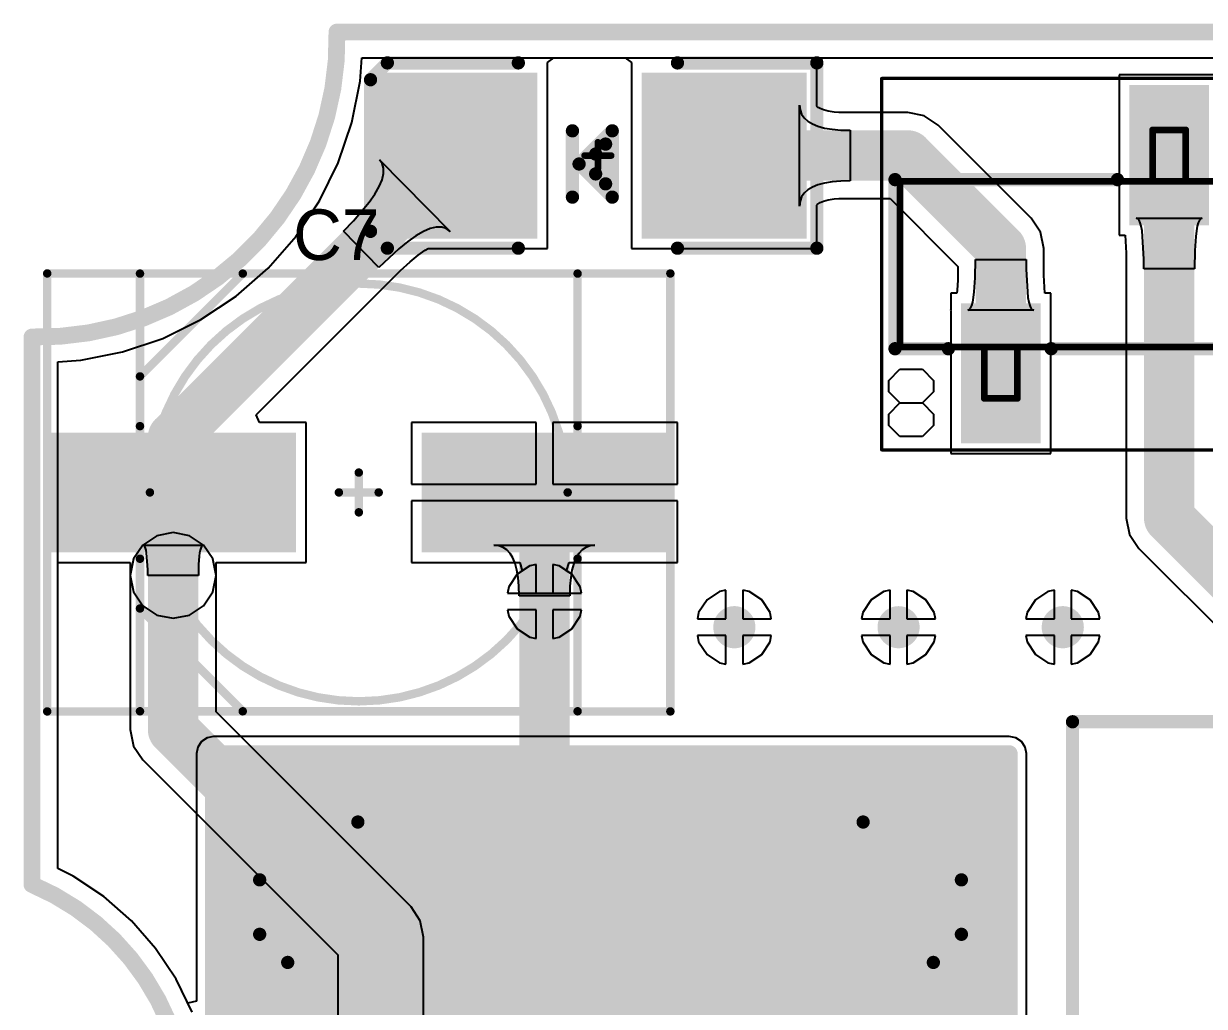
# Model space of a CAD drawing. Header units: millimetres. Extents: x 84.4 to 173.9, y 144 to 177.
# Drawn here: x 84.41 to 102.21, y 162.21 to 177.03 of the extents above; entities that cross this region are included whole.
import ezdxf

# ---------------------------------------------------------------- set-up
doc = ezdxf.new("R2010")
doc.units = ezdxf.units.MM
for name, color, linetype in [('BottomLayer', 5, 'Continuous'), ('KeepOutLayer', 6, 'Continuous'), ('Mechanical1', 6, 'Continuous'), ('Mechanical13', 56, 'Continuous'), ('Mechanical15', 56, 'Continuous'), ('MultiLayer', 9, 'Continuous'), ('TopLayer', 1, 'Continuous'), ('TopOverlay', 2, 'Continuous'), ('TopPaste', 8, 'Continuous'), ('TopSolder', 216, 'Continuous'), ('ViaHoleLayer', 16, 'Continuous')]:
    doc.layers.add(name, color=color, linetype=linetype)

# ---------------------------------------------------------------- blocks, each defined once
blk = doc.blocks.new('TO263_3')
at = {"layer": 'TopLayer'}
blk.add_solid([(-5.568, 1.016), (6.432, 1.016), (-5.568, 9.65), (6.432, 9.65)], dxfattribs=at)
at = {"layer": 'TopOverlay'}
for points, const_width in [([(-5.568, -8.35), (-5.568, 9.65)], 0.254), ([(-5.568, 9.65), (6.432, 9.65)], 0.254), ([(6.432, -8.35), (6.432, 9.65)], 0.254), ([(-4.873, 7.747), (-3.392, 8.619)], 0.2), ([(-3.392, 8.619), (4.228, 8.619)], 0.2), ([(4.228, 8.619), (5.71, 7.747)], 0.2), ([(-4.873, 6.926), (-4.873, 7.747)], 0.2), ([(5.71, 6.926), (5.71, 7.747)], 0.2), ([(-4.873, 6.926), (5.71, 6.926)], 0.2), ([(-4.873, -1.753), (-4.873, 6.926)], 0.2), ([(-4.873, 6.926), (-4.45, 6.502)], 0.2), ([(5.287, 6.502), (5.71, 6.926)], 0.2), ([(5.71, -1.753), (5.71, 6.926)], 0.2), ([(-4.45, -1.329), (-4.45, 6.502)], 0.2), ([(-4.45, 6.502), (5.287, 6.502)], 0.2), ([(5.287, -1.329), (5.287, 6.502)], 0.2)]:
    blk.add_lwpolyline(points, dxfattribs=dict(at, const_width=const_width))
for points, const_width in [([(-5.632, 9.65, 1), (-5.505, 9.65, 1)], 0.127), ([(-5.632, 9.65, 1), (-5.505, 9.65, 1)], 0.127), ([(6.368, 9.65, 1), (6.495, 9.65, 1)], 0.127), ([(6.368, 9.65, 1), (6.495, 9.65, 1)], 0.127), ([(-3.442, 8.619, 1), (-3.342, 8.619, 1)], 0.1), ([(-3.442, 8.619, 1), (-3.342, 8.619, 1)], 0.1), ([(4.178, 8.619, 1), (4.278, 8.619, 1)], 0.1), ([(4.178, 8.619, 1), (4.278, 8.619, 1)], 0.1), ([(-4.923, 7.747, 1), (-4.823, 7.747, 1)], 0.1), ([(-4.923, 7.747, 1), (-4.823, 7.747, 1)], 0.1), ([(5.66, 7.747, 1), (5.76, 7.747, 1)], 0.1), ([(5.66, 7.747, 1), (5.76, 7.747, 1)], 0.1), ([(-4.923, 6.926, 1), (-4.823, 6.926, 1)], 0.1), ([(-4.923, 6.926, 1), (-4.823, 6.926, 1)], 0.1), ([(-4.923, 6.926, 1), (-4.823, 6.926, 1)], 0.1), ([(-4.923, 6.926, 1), (-4.823, 6.926, 1)], 0.1), ([(5.66, 6.926, 1), (5.76, 6.926, 1)], 0.1), ([(5.66, 6.926, 1), (5.76, 6.926, 1)], 0.1), ([(5.66, 6.926, 1), (5.76, 6.926, 1)], 0.1), ([(5.66, 6.926, 1), (5.76, 6.926, 1)], 0.1), ([(-4.5, 6.502, 1), (-4.4, 6.502, 1)], 0.1), ([(-4.5, 6.502, 1), (-4.4, 6.502, 1)], 0.1), ([(-4.5, 6.502, 1), (-4.4, 6.502, 1)], 0.1), ([(5.237, 6.502, 1), (5.337, 6.502, 1)], 0.1), ([(5.237, 6.502, 1), (5.337, 6.502, 1)], 0.1), ([(5.237, 6.502, 1), (5.337, 6.502, 1)], 0.1)]:
    blk.add_lwpolyline(points, format="xyb", close=True, dxfattribs=dict(at, const_width=const_width))
at = {"layer": 'TopSolder'}
for points, const_width in [([(-4.963, 8.512), (-3.482, 8.935)], 0.254), ([(-3.392, 8.948), (4.228, 8.948)], 0.254), ([(4.319, 8.935), (5.8, 8.512)], 0.254), ([(-4.196, 8.577), (5.05, 8.577)], 0.508), ([(5.969, 8.382), (6.096, 8.255)], 0.254), ([(6.096, 1.27), (6.096, 8.255)], 0.254), ([(-5.202, 6.926), (-5.202, 8.196)], 0.254), ([(6.039, 6.926), (6.039, 8.196)], 0.254), ([(-5.202, 1.275), (-5.202, 6.926)], 0.254)]:
    blk.add_lwpolyline(points, dxfattribs=dict(at, const_width=const_width))
at = {"layer": 'TopSolder', "const_width": 0.254}
for points in [[(-3.482, 8.935, -0.069579), (-3.392, 8.948)], [(-3.482, 8.935, -0.069579), (-3.392, 8.948)], [(4.228, 8.948, -0.069579), (4.319, 8.935)], [(4.228, 8.948, -0.069579), (4.319, 8.935)], [(-5.202, 8.196, -0.334734), (-4.964, 8.512)], [(-5.202, 8.196, -0.334734), (-4.964, 8.512)], [(5.801, 8.512, -0.334734), (6.039, 8.196)], [(5.801, 8.512, -0.334734), (6.039, 8.196)]]:
    blk.add_lwpolyline(points, format="xyb", dxfattribs=at)
at = {"layer": 'TopSolder'}
for points, const_width in [([(-3.546, 8.935, 1), (-3.419, 8.935, 1)], 0.127), ([(-3.545, 8.935, 1), (-3.418, 8.935, 1)], 0.127), ([(-3.545, 8.935, 1), (-3.418, 8.935, 1)], 0.127), ([(-3.455, 8.948, 1), (-3.328, 8.948, 1)], 0.127), ([(-3.455, 8.948, 1), (-3.328, 8.948, 1)], 0.127), ([(-3.455, 8.948, 1), (-3.328, 8.948, 1)], 0.127), ([(4.165, 8.948, 1), (4.292, 8.948, 1)], 0.127), ([(4.165, 8.948, 1), (4.292, 8.948, 1)], 0.127), ([(4.165, 8.948, 1), (4.292, 8.948, 1)], 0.127), ([(4.256, 8.935, 1), (4.383, 8.935, 1)], 0.127), ([(4.255, 8.935, 1), (4.382, 8.935, 1)], 0.127), ([(4.255, 8.935, 1), (4.382, 8.935, 1)], 0.127), ([(-4.323, 8.577, 1), (-4.069, 8.577, 1)], 0.254), ([(4.923, 8.577, 1), (5.177, 8.577, 1)], 0.254), ([(-5.027, 8.512, 1), (-4.9, 8.512, 1)], 0.127), ([(-5.027, 8.512, 1), (-4.9, 8.512, 1)], 0.127), ([(-5.027, 8.512, 1), (-4.9, 8.512, 1)], 0.127), ([(5.737, 8.512, 1), (5.864, 8.512, 1)], 0.127), ([(5.737, 8.512, 1), (5.864, 8.512, 1)], 0.127), ([(5.737, 8.512, 1), (5.864, 8.512, 1)], 0.127), ([(5.905, 8.382, 1), (6.032, 8.382, 1)], 0.127), ([(6.032, 8.255, 1), (6.16, 8.255, 1)], 0.127), ([(6.032, 8.255, 1), (6.16, 8.255, 1)], 0.127), ([(-5.265, 8.196, 1), (-5.138, 8.196, 1)], 0.127), ([(-5.265, 8.196, 1), (-5.138, 8.196, 1)], 0.127), ([(-5.265, 8.196, 1), (-5.138, 8.196, 1)], 0.127), ([(5.975, 8.196, 1), (6.102, 8.196, 1)], 0.127), ([(5.975, 8.196, 1), (6.102, 8.196, 1)], 0.127), ([(5.975, 8.196, 1), (6.102, 8.196, 1)], 0.127), ([(-5.265, 6.926, 1), (-5.138, 6.926, 1)], 0.127), ([(-5.265, 6.926, 1), (-5.138, 6.926, 1)], 0.127), ([(5.975, 6.926, 1), (6.102, 6.926, 1)], 0.127)]:
    blk.add_lwpolyline(points, format="xyb", close=True, dxfattribs=dict(at, const_width=const_width))
blk.add_solid([(-5.136, 1.396), (5.99, 1.396), (-5.136, 8.559), (5.99, 8.559)], dxfattribs=at)
blk = doc.blocks.new('CAP_ALU_SMD_6_3_7_7_2_2_10')
at = {"layer": 'Mechanical13', "const_width": 0.127}
for points in [[(-3.3, -3.3), (-3.3, 3.3)], [(-3.3, 3.3), (3.3, 3.3)], [(3.3, -3.3), (3.3, 3.3)], [(-3.3, -3.3), (3.3, -3.3)]]:
    blk.add_lwpolyline(points, dxfattribs=at)
at = {"layer": 'Mechanical13'}
for points, const_width in [([(-3.332, 3.3, 1), (-3.268, 3.3, 1)], 0.0635), ([(-3.332, 3.3, 1), (-3.268, 3.3, 1)], 0.0635), ([(3.15, 0, 1), (-3.15, 0, 1)], 0.127), ([(3.268, 3.3, 1), (3.332, 3.3, 1)], 0.0635), ([(3.268, 3.3, 1), (3.332, 3.3, 1)], 0.0635), ([(-3.182, 0, 1), (-3.118, 0, 1)], 0.0635), ([(3.118, 0, 1), (3.182, 0, 1)], 0.0635), ([(-3.332, -3.3, 1), (-3.268, -3.3, 1)], 0.0635), ([(-3.332, -3.3, 1), (-3.268, -3.3, 1)], 0.0635), ([(3.268, -3.3, 1), (3.332, -3.3, 1)], 0.0635), ([(3.268, -3.3, 1), (3.332, -3.3, 1)], 0.0635)]:
    blk.add_lwpolyline(points, format="xyb", close=True, dxfattribs=dict(at, const_width=const_width))
at = {"layer": 'Mechanical15', "const_width": 0.127}
for points in [[(-4.699, -3.302), (-4.699, 3.302)], [(-4.699, 3.302), (4.699, 3.302)], [(4.699, -3.302), (4.699, 3.302)], [(0, -0.3), (0, 0.3)], [(-0.3, 0), (0.3, 0)], [(-4.699, -3.302), (4.699, -3.302)]]:
    blk.add_lwpolyline(points, dxfattribs=at)
at = {"layer": 'Mechanical15', "const_width": 0.0635}
for points in [[(-4.731, 3.302, 1), (-4.667, 3.302, 1)], [(-4.731, 3.302, 1), (-4.667, 3.302, 1)], [(4.667, 3.302, 1), (4.731, 3.302, 1)], [(4.667, 3.302, 1), (4.731, 3.302, 1)], [(-0.032, 0.3, 1), (0.032, 0.3, 1)], [(-0.332, 0, 1), (-0.268, 0, 1)], [(0.268, 0, 1), (0.332, 0, 1)], [(-0.032, -0.3, 1), (0.032, -0.3, 1)], [(-4.731, -3.302, 1), (-4.667, -3.302, 1)], [(-4.731, -3.302, 1), (-4.667, -3.302, 1)], [(4.667, -3.302, 1), (4.731, -3.302, 1)], [(4.667, -3.302, 1), (4.731, -3.302, 1)]]:
    blk.add_lwpolyline(points, format="xyb", close=True, dxfattribs=at)
at = {"layer": 'TopLayer'}
for points in [[(-4.55, -0.8), (-1.05, -0.8), (-4.55, 0.8), (-1.05, 0.8)], [(1.05, -0.8), (4.55, -0.8), (1.05, 0.8), (4.55, 0.8)]]:
    blk.add_solid(points, dxfattribs=at)
at = {"layer": 'TopOverlay', "const_width": 0.127}
for points in [[(-3.3, 1.75), (-1.75, 3.3)], [(-1.75, 3.3), (3.3, 3.3)], [(3.3, 1), (3.3, 3.3)], [(-3.3, 1), (-3.3, 1.75)], [(-3.3, -1.75), (-3.3, -1)], [(3.3, -3.3), (3.3, -1)], [(-3.3, -1.75), (-1.75, -3.3)], [(-1.75, -3.3), (3.3, -3.3)]]:
    blk.add_lwpolyline(points, dxfattribs=at)
at = {"layer": 'TopOverlay', "const_width": 0.0635}
for points in [[(-1.782, 3.3, 1), (-1.718, 3.3, 1)], [(-1.782, 3.3, 1), (-1.718, 3.3, 1)], [(3.268, 3.3, 1), (3.332, 3.3, 1)], [(3.268, 3.3, 1), (3.332, 3.3, 1)], [(-3.332, 1.75, 1), (-3.268, 1.75, 1)], [(-3.332, 1.75, 1), (-3.268, 1.75, 1)], [(-3.332, 1, 1), (-3.268, 1, 1)], [(3.268, 1, 1), (3.332, 1, 1)], [(-3.332, -1, 1), (-3.268, -1, 1)], [(3.268, -1, 1), (3.332, -1, 1)], [(-3.332, -1.75, 1), (-3.268, -1.75, 1)], [(-3.332, -1.75, 1), (-3.268, -1.75, 1)], [(-1.782, -3.3, 1), (-1.718, -3.3, 1)], [(-1.782, -3.3, 1), (-1.718, -3.3, 1)], [(3.268, -3.3, 1), (3.332, -3.3, 1)], [(3.268, -3.3, 1), (3.332, -3.3, 1)]]:
    blk.add_lwpolyline(points, format="xyb", close=True, dxfattribs=at)
at = {"layer": 'TopPaste'}
for points in [[(-4.55, -0.8), (-1.05, -0.8), (-4.55, 0.8), (-1.05, 0.8)], [(1.05, -0.8), (4.55, -0.8), (1.05, 0.8), (4.55, 0.8)]]:
    blk.add_solid(points, dxfattribs=at)
at = {"layer": 'TopSolder'}
for points in [[(-4.652, -0.902), (-0.948, -0.902), (-4.652, 0.902), (-0.948, 0.902)], [(0.948, -0.902), (4.652, -0.902), (0.948, 0.902), (4.652, 0.902)]]:
    blk.add_solid(points, dxfattribs=at)
blk = doc.blocks.new('DIO_SMD_106_16')
at = {"layer": 'Mechanical1', "const_width": 0.1}
for points in [[(0.127, -0.2), (0.127, 0.2)], [(-0.073, 0), (0.327, 0)]]:
    blk.add_lwpolyline(points, dxfattribs=at)
at = {"layer": 'Mechanical1', "const_width": 0.05}
for points in [[(0.102, 0.2, 1), (0.152, 0.2, 1)], [(-0.098, 0, 1), (-0.048, 0, 1)], [(0.302, 0, 1), (0.352, 0, 1)], [(0.102, -0.2, 1), (0.152, -0.2, 1)]]:
    blk.add_lwpolyline(points, format="xyb", close=True, dxfattribs=at)
at = {"layer": 'TopLayer'}
for points in [[(-0.889, 1.15), (-3.175, 1.15), (-0.889, -1.15), (-3.175, -1.15)], [(3.175, 1.15), (0.889, 1.15), (3.175, -1.15), (0.889, -1.15)]]:
    blk.add_solid(points, dxfattribs=at)
at = {"layer": 'TopOverlay', "const_width": 0.2}
for points in [[(-3.302, 1.143), (-3.048, 1.397)], [(-3.048, 1.397), (-1.073, 1.397)], [(1.327, 1.397), (3.429, 1.397)], [(3.429, -1.397), (3.429, 1.397)], [(-3.302, -1.143), (-3.302, 1.143)], [(-0.257, -0.627), (-0.257, 0.373)], [(-0.157, -0.127), (0.343, 0.373)], [(0.343, -0.627), (0.343, 0.373)], [(0.243, -0.427), (0.243, 0.173)], [(0.093, -0.277), (0.093, 0.023)], [(-0.157, -0.127), (0.343, -0.627)], [(-3.302, -1.143), (-3.048, -1.397)], [(-3.048, -1.397), (-1.073, -1.397)], [(1.327, -1.397), (3.429, -1.397)]]:
    blk.add_lwpolyline(points, dxfattribs=at)
at = {"layer": 'TopOverlay', "const_width": 0.1}
for points in [[(-3.098, 1.397, 1), (-2.998, 1.397, 1)], [(-3.098, 1.397, 1), (-2.998, 1.397, 1)], [(-1.123, 1.397, 1), (-1.023, 1.397, 1)], [(1.277, 1.397, 1), (1.377, 1.397, 1)], [(3.379, 1.397, 1), (3.479, 1.397, 1)], [(3.379, 1.397, 1), (3.479, 1.397, 1)], [(-3.352, 1.143, 1), (-3.252, 1.143, 1)], [(-3.352, 1.143, 1), (-3.252, 1.143, 1)], [(-0.307, 0.373, 1), (-0.207, 0.373, 1)], [(0.293, 0.373, 1), (0.393, 0.373, 1)], [(0.293, 0.373, 1), (0.393, 0.373, 1)], [(0.193, 0.173, 1), (0.293, 0.173, 1)], [(0.043, 0.023, 1), (0.143, 0.023, 1)], [(-0.207, -0.127, 1), (-0.107, -0.127, 1)], [(-0.207, -0.127, 1), (-0.107, -0.127, 1)], [(0.043, -0.277, 1), (0.143, -0.277, 1)], [(0.193, -0.427, 1), (0.293, -0.427, 1)], [(-0.307, -0.627, 1), (-0.207, -0.627, 1)], [(0.293, -0.627, 1), (0.393, -0.627, 1)], [(0.293, -0.627, 1), (0.393, -0.627, 1)], [(-3.352, -1.143, 1), (-3.252, -1.143, 1)], [(-3.352, -1.143, 1), (-3.252, -1.143, 1)], [(-3.098, -1.397, 1), (-2.998, -1.397, 1)], [(-3.098, -1.397, 1), (-2.998, -1.397, 1)], [(-1.123, -1.397, 1), (-1.023, -1.397, 1)], [(1.277, -1.397, 1), (1.377, -1.397, 1)], [(3.379, -1.397, 1), (3.479, -1.397, 1)], [(3.379, -1.397, 1), (3.479, -1.397, 1)]]:
    blk.add_lwpolyline(points, format="xyb", close=True, dxfattribs=at)
at = {"layer": 'TopPaste'}
for points in [[(-0.889, 1.15), (-3.175, 1.15), (-0.889, -1.15), (-3.175, -1.15)], [(3.175, 1.15), (0.889, 1.15), (3.175, -1.15), (0.889, -1.15)]]:
    blk.add_solid(points, dxfattribs=at)
at = {"layer": 'TopSolder'}
for points in [[(-0.787, 1.252), (-3.277, 1.252), (-0.787, -1.252), (-3.277, -1.252)], [(3.277, 1.252), (0.787, 1.252), (3.277, -1.252), (0.787, -1.252)]]:
    blk.add_solid(points, dxfattribs=at)
blk = doc.blocks.new('61000813321_18')
at = {"layer": 'Mechanical13', "const_width": 0.1}
for points in [[(9.14, 2.025), (8.64, 2.025)], [(8.64, 2.025), (8.64, 1.25)], [(9.14, 2.025), (9.14, 1.25)], [(10.41, 1.25), (-10.41, 1.25)], [(10.41, 1.25), (10.41, -1.25)], [(10.41, -1.25), (-10.41, -1.25)], [(6.1, -1.25), (6.1, -2.025)], [(6.6, -1.25), (6.6, -2.025)], [(6.6, -2.025), (6.1, -2.025)]]:
    blk.add_lwpolyline(points, dxfattribs=at)
at = {"layer": 'Mechanical13', "const_width": 0.05}
for points in [[(8.615, 2.025, 1), (8.665, 2.025, 1)], [(8.615, 2.025, 1), (8.665, 2.025, 1)], [(9.115, 2.025, 1), (9.165, 2.025, 1)], [(9.115, 2.025, 1), (9.165, 2.025, 1)], [(8.615, 1.25, 1), (8.665, 1.25, 1)], [(9.115, 1.25, 1), (9.165, 1.25, 1)], [(10.385, 1.25, 1), (10.435, 1.25, 1)], [(10.385, 1.25, 1), (10.435, 1.25, 1)], [(6.075, -1.25, 1), (6.125, -1.25, 1)], [(6.575, -1.25, 1), (6.625, -1.25, 1)], [(10.385, -1.25, 1), (10.435, -1.25, 1)], [(10.385, -1.25, 1), (10.435, -1.25, 1)], [(6.075, -2.025, 1), (6.125, -2.025, 1)], [(6.075, -2.025, 1), (6.125, -2.025, 1)], [(6.575, -2.025, 1), (6.625, -2.025, 1)], [(6.575, -2.025, 1), (6.625, -2.025, 1)]]:
    blk.add_lwpolyline(points, format="xyb", close=True, dxfattribs=at)
at = {"layer": 'Mechanical15', "const_width": 0.05}
for points in [[(10.685, 2.8), (-10.685, 2.8)], [(10.685, 2.8), (10.685, -2.8)], [(10.685, -2.8), (-10.685, -2.8)]]:
    blk.add_lwpolyline(points, dxfattribs=at)
at = {"layer": 'Mechanical15', "const_width": 0.025}
for points in [[(10.673, 2.8, 1), (10.697, 2.8, 1)], [(10.673, 2.8, 1), (10.697, 2.8, 1)], [(10.673, -2.8, 1), (10.697, -2.8, 1)], [(10.673, -2.8, 1), (10.697, -2.8, 1)]]:
    blk.add_lwpolyline(points, format="xyb", close=True, dxfattribs=at)
at = {"layer": 'TopLayer'}
for points in [[(8.39, 0.69), (9.39, 0.69), (8.39, 2.6), (9.39, 2.6)], [(5.85, -2.6), (6.85, -2.6), (5.85, -0.69), (6.85, -0.69)]]:
    blk.add_solid(points, dxfattribs=at)
at = {"layer": 'TopOverlay'}
for p, q in [((9.903, 2.431), (10.072, 2.6)), ((10.072, 2.6), (10.411, 2.6)), ((10.411, 2.6), (10.58, 2.431)), ((9.903, 2.261), (9.903, 2.431)), ((10.58, 2.431), (10.58, 2.261)), ((10.072, 2.092), (9.903, 2.261)), ((10.58, 2.261), (10.411, 2.092)), ((9.903, 1.923), (10.072, 2.092)), ((10.411, 2.092), (10.072, 2.092)), ((10.411, 2.092), (10.58, 1.923)), ((9.903, 1.754), (9.903, 1.923)), ((10.58, 1.923), (10.58, 1.754)), ((10.072, 1.584), (9.903, 1.754)), ((10.58, 1.754), (10.411, 1.584)), ((10.411, 1.584), (10.072, 1.584))]:
    blk.add_line(p, q, dxfattribs=at)
at = {"layer": 'TopOverlay', "const_width": 0.2}
for points in [[(8.13, 1.275), (4.59, 1.275)], [(10.485, 1.275), (9.68, 1.275)], [(10.485, 1.275), (10.485, -1.275)], [(10.485, -1.275), (7.13, -1.275)]]:
    blk.add_lwpolyline(points, dxfattribs=at)
at = {"layer": 'TopOverlay', "const_width": 0.1}
for points in [[(8.08, 1.275, 1), (8.18, 1.275, 1)], [(9.63, 1.275, 1), (9.73, 1.275, 1)], [(10.435, 1.275, 1), (10.535, 1.275, 1)], [(10.435, 1.275, 1), (10.535, 1.275, 1)], [(7.08, -1.275, 1), (7.18, -1.275, 1)], [(10.435, -1.275, 1), (10.535, -1.275, 1)], [(10.435, -1.275, 1), (10.535, -1.275, 1)]]:
    blk.add_lwpolyline(points, format="xyb", close=True, dxfattribs=at)
at = {"layer": 'TopPaste'}
for points in [[(8.39, 0.69), (9.39, 0.69), (8.39, 2.6), (9.39, 2.6)], [(5.85, -2.6), (6.85, -2.6), (5.85, -0.69), (6.85, -0.69)]]:
    blk.add_solid(points, dxfattribs=at)
at = {"layer": 'TopSolder'}
for points in [[(8.288, 0.588), (9.492, 0.588), (8.288, 2.702), (9.492, 2.702)], [(5.748, -2.702), (6.952, -2.702), (5.748, -0.588), (6.952, -0.588)]]:
    blk.add_solid(points, dxfattribs=at)
blk = doc.blocks.new('L_SMD_M_12_10_20')
at = {"layer": 'TopLayer'}
for points in [[(-2.7, 3.4), (2.7, 3.4), (-2.7, 6.4), (2.7, 6.4)], [(-2.7, -6.4), (2.7, -6.4), (-2.7, -3.4), (2.7, -3.4)]]:
    blk.add_solid(points, dxfattribs=at)
at = {"layer": 'TopOverlay', "const_width": 0.2}
for points in [[(-6, 6), (-2.9, 6)], [(-6, -6), (-6, 6)], [(2.9, 6), (6, 6)], [(6, -6), (6, 6)], [(-6, -6), (-2.8, -6)], [(2.9, -6), (6, -6)]]:
    blk.add_lwpolyline(points, dxfattribs=at)
at = {"layer": 'TopOverlay', "const_width": 0.1}
for points in [[(-6.05, 6, 1), (-5.95, 6, 1)], [(-6.05, 6, 1), (-5.95, 6, 1)], [(-2.95, 6, 1), (-2.85, 6, 1)], [(2.85, 6, 1), (2.95, 6, 1)], [(5.95, 6, 1), (6.05, 6, 1)], [(5.95, 6, 1), (6.05, 6, 1)], [(-6.05, -6, 1), (-5.95, -6, 1)], [(-6.05, -6, 1), (-5.95, -6, 1)], [(-2.85, -6, 1), (-2.75, -6, 1)], [(2.85, -6, 1), (2.95, -6, 1)], [(5.95, -6, 1), (6.05, -6, 1)], [(5.95, -6, 1), (6.05, -6, 1)]]:
    blk.add_lwpolyline(points, format="xyb", close=True, dxfattribs=at)
at = {"layer": 'TopPaste'}
for points in [[(-2.7, 3.4), (2.7, 3.4), (-2.7, 6.4), (2.7, 6.4)], [(-2.7, -6.4), (2.7, -6.4), (-2.7, -3.4), (2.7, -3.4)]]:
    blk.add_solid(points, dxfattribs=at)
at = {"layer": 'TopSolder'}
for points in [[(-2.802, 3.298), (2.802, 3.298), (-2.802, 6.502), (2.802, 6.502)], [(-2.802, -6.502), (2.802, -6.502), (-2.802, -3.298), (2.802, -3.298)]]:
    blk.add_solid(points, dxfattribs=at)

msp = doc.modelspace()

# ---------------------------------------------------------------- linework, layer by layer
at = {"layer": 'BottomLayer'}
for p, q in [((89.484, 176.168), (89.507, 176.518)), ((89.507, 176.518), (116.372, 176.518)), ((89.359, 175.54), (89.484, 176.168)), ((89.153, 174.935), (89.359, 175.54)), ((88.87, 174.361), (89.153, 174.935)), ((88.515, 173.829), (88.87, 174.361)), ((88.093, 173.348), (88.515, 173.829)), ((87.612, 172.926), (88.093, 173.348)), ((87.08, 172.57), (87.612, 172.926)), ((86.506, 172.287), (87.08, 172.57)), ((85.9, 172.082), (86.506, 172.287)), ((85.272, 171.957), (85.9, 172.082)), ((84.922, 171.934), (85.272, 171.957)), ((84.922, 164.293), (84.922, 171.934)), ((86.662, 169.36), (86.414, 169.311)), ((86.909, 169.311), (86.662, 169.36)), ((86.414, 169.311), (86.204, 169.171)), ((87.119, 169.171), (86.909, 169.311)), ((86.204, 169.171), (86.063, 168.961)), ((87.26, 168.961), (87.119, 169.171)), ((86.063, 168.961), (86.014, 168.713)), ((87.309, 168.713), (87.26, 168.961)), ((92.039, 168.857), (91.85, 168.731)), ((92.135, 168.876), (92.039, 168.857)), ((92.135, 168.446), (92.135, 168.876)), ((92.485, 168.857), (92.389, 168.876)), ((92.389, 168.876), (92.389, 168.446)), ((92.674, 168.731), (92.485, 168.857)), ((86.014, 168.713), (86.014, 166.388)), ((87.309, 166.656), (87.309, 168.713)), ((91.85, 168.731), (91.723, 168.542)), ((92.8, 168.542), (92.674, 168.731)), ((91.723, 168.542), (91.704, 168.446)), ((92.819, 168.446), (92.8, 168.542)), ((94.903, 168.47), (94.714, 168.344)), ((94.999, 168.489), (94.903, 168.47)), ((94.999, 168.059), (94.999, 168.489)), ((95.349, 168.47), (95.253, 168.489)), ((95.253, 168.489), (95.253, 168.059)), ((95.538, 168.344), (95.349, 168.47)), ((97.379, 168.47), (97.19, 168.344)), ((97.475, 168.489), (97.379, 168.47)), ((97.475, 168.059), (97.475, 168.489)), ((97.825, 168.47), (97.729, 168.489)), ((97.729, 168.489), (97.729, 168.059)), ((98.014, 168.344), (97.825, 168.47)), ((99.856, 168.47), (99.667, 168.344)), ((99.952, 168.489), (99.856, 168.47)), ((99.952, 168.059), (99.952, 168.489)), ((100.302, 168.47), (100.206, 168.489)), ((100.206, 168.489), (100.206, 168.059)), ((100.491, 168.344), (100.302, 168.47)), ((91.704, 168.446), (92.135, 168.446)), ((92.389, 168.446), (92.819, 168.446)), ((94.714, 168.344), (94.587, 168.155)), ((95.664, 168.155), (95.538, 168.344)), ((97.19, 168.344), (97.064, 168.155)), ((98.141, 168.155), (98.014, 168.344)), ((99.667, 168.344), (99.54, 168.155)), ((100.617, 168.155), (100.491, 168.344)), ((92.135, 168.192), (91.704, 168.192)), ((91.704, 168.192), (91.723, 168.096)), ((92.135, 167.761), (92.135, 168.192)), ((92.819, 168.192), (92.389, 168.192)), ((92.389, 168.192), (92.389, 167.761)), ((92.8, 168.096), (92.819, 168.192)), ((94.587, 168.155), (94.568, 168.059)), ((95.683, 168.059), (95.664, 168.155)), ((97.064, 168.155), (97.045, 168.059)), ((98.16, 168.059), (98.141, 168.155)), ((99.54, 168.155), (99.521, 168.059)), ((100.636, 168.059), (100.617, 168.155)), ((91.723, 168.096), (91.85, 167.907)), ((92.674, 167.907), (92.8, 168.096)), ((94.568, 168.059), (94.999, 168.059)), ((95.253, 168.059), (95.683, 168.059)), ((97.045, 168.059), (97.475, 168.059)), ((97.729, 168.059), (98.16, 168.059)), ((99.521, 168.059), (99.952, 168.059)), ((100.206, 168.059), (100.636, 168.059)), ((91.85, 167.907), (92.039, 167.78)), ((92.039, 167.78), (92.135, 167.761)), ((92.389, 167.761), (92.485, 167.78)), ((92.485, 167.78), (92.674, 167.907)), ((94.999, 167.805), (94.568, 167.805)), ((94.568, 167.805), (94.587, 167.709)), ((94.999, 167.374), (94.999, 167.805)), ((95.683, 167.805), (95.253, 167.805)), ((95.253, 167.805), (95.253, 167.374)), ((95.664, 167.709), (95.683, 167.805)), ((97.475, 167.805), (97.045, 167.805)), ((97.045, 167.805), (97.064, 167.709)), ((97.475, 167.374), (97.475, 167.805)), ((98.16, 167.805), (97.729, 167.805)), ((97.729, 167.805), (97.729, 167.374)), ((98.141, 167.709), (98.16, 167.805)), ((99.952, 167.805), (99.521, 167.805)), ((99.521, 167.805), (99.54, 167.709)), ((99.952, 167.374), (99.952, 167.805)), ((100.636, 167.805), (100.206, 167.805)), ((100.206, 167.805), (100.206, 167.374)), ((100.617, 167.709), (100.636, 167.805)), ((94.587, 167.709), (94.714, 167.52)), ((95.538, 167.52), (95.664, 167.709)), ((97.064, 167.709), (97.19, 167.52)), ((98.014, 167.52), (98.141, 167.709)), ((99.54, 167.709), (99.667, 167.52)), ((100.491, 167.52), (100.617, 167.709)), ((94.714, 167.52), (94.903, 167.393)), ((94.903, 167.393), (94.999, 167.374)), ((95.253, 167.374), (95.349, 167.393)), ((95.349, 167.393), (95.538, 167.52)), ((97.19, 167.52), (97.379, 167.393)), ((97.379, 167.393), (97.475, 167.374)), ((97.729, 167.374), (97.825, 167.393)), ((97.825, 167.393), (98.014, 167.52)), ((99.667, 167.52), (99.856, 167.393)), ((99.856, 167.393), (99.952, 167.374)), ((100.206, 167.374), (100.302, 167.393)), ((100.302, 167.393), (100.491, 167.52)), ((90.25, 163.716), (87.309, 166.656)), ((86.014, 166.388), (86.063, 166.14)), ((86.063, 166.14), (86.204, 165.93)), ((86.204, 165.93), (89.144, 162.99)), ((85.154, 164.178), (84.922, 164.293)), ((85.615, 163.87), (85.154, 164.178)), ((86.032, 163.505), (85.615, 163.87)), ((90.39, 163.506), (90.25, 163.716)), ((86.398, 163.088), (86.032, 163.505)), ((90.439, 163.258), (90.39, 163.506)), ((90.439, 152.666), (90.439, 163.258)), ((86.706, 162.626), (86.398, 163.088)), ((89.144, 162.99), (89.144, 152.666)), ((86.951, 162.129), (86.706, 162.626))]:
    msp.add_line(p, q, dxfattribs=at)
at = {"layer": 'BottomLayer', "const_width": 0.762}
for points in [[(86.662, 166.388), (86.662, 168.713)], [(92.262, 156.496), (92.262, 168.319)], [(86.662, 166.388), (89.792, 163.258)], [(89.792, 152.666), (89.792, 163.258)]]:
    msp.add_lwpolyline(points, dxfattribs=at)
at = {"layer": 'BottomLayer'}
for points, const_width in [([(86.471, 168.713, 1), (86.852, 168.713, 1)], 0.381), ([(86.503, 168.713, 1), (86.82, 168.713, 1)], 0.318), ([(92.071, 168.319, 1), (92.452, 168.319, 1)], 0.381), ([(92.103, 168.319, 1), (92.42, 168.319, 1)], 0.318), ([(94.967, 167.932, 1), (95.285, 167.932, 1)], 0.318), ([(97.444, 167.932, 1), (97.761, 167.932, 1)], 0.318), ([(99.92, 167.932, 1), (100.238, 167.932, 1)], 0.318), ([(86.471, 166.388, 1), (86.852, 166.388, 1)], 0.381), ([(86.471, 166.388, 1), (86.852, 166.388, 1)], 0.381), ([(89.601, 163.258, 1), (89.982, 163.258, 1)], 0.381), ([(89.601, 163.258, 1), (89.982, 163.258, 1)], 0.381)]:
    msp.add_lwpolyline(points, format="xyb", close=True, dxfattribs=dict(at, const_width=const_width))
at = {"layer": 'KeepOutLayer', "const_width": 0.254}
for points in [[(89.133, 176.906, -0.427293), (84.534, 172.308)], [(84.534, 164.052, -0.662761), (84.534, 156.961)]]:
    msp.add_lwpolyline(points, format="xyb", dxfattribs=at)
for points in [[(89.133, 176.906), (137.179, 176.906)], [(84.534, 164.052), (84.534, 172.308)]]:
    msp.add_lwpolyline(points, dxfattribs=at)
at = {"layer": 'KeepOutLayer', "const_width": 0.127}
for points in [[(89.069, 176.906, 1), (89.196, 176.906, 1)], [(89.069, 176.906, 1), (89.196, 176.906, 1)], [(84.47, 172.308, 1), (84.597, 172.308, 1)], [(84.47, 172.308, 1), (84.597, 172.308, 1)], [(84.47, 164.052, 1), (84.597, 164.052, 1)], [(84.47, 164.052, 1), (84.597, 164.052, 1)]]:
    msp.add_lwpolyline(points, format="xyb", close=True, dxfattribs=at)
at = {"layer": 'MultiLayer', "const_width": 0.318}
for points in [[(86.503, 168.713, 1), (86.82, 168.713, 1)], [(92.103, 168.319, 1), (92.42, 168.319, 1)], [(94.967, 167.932, 1), (95.285, 167.932, 1)], [(97.444, 167.932, 1), (97.761, 167.932, 1)], [(99.92, 167.932, 1), (100.238, 167.932, 1)]]:
    msp.add_lwpolyline(points, format="xyb", close=True, dxfattribs=at)
at = {"layer": 'TopLayer'}
for p, q in [((92.306, 176.448), (92.404, 176.518)), ((92.404, 176.518), (93.479, 176.518)), ((93.479, 176.518), (93.576, 176.448)), ((96.37, 176.448), (96.468, 176.518)), ((96.468, 176.518), (116.372, 176.518)), ((92.306, 173.64), (92.306, 176.448)), ((93.576, 176.448), (93.576, 176.391)), ((93.576, 176.391), (93.576, 173.64)), ((96.37, 176.391), (96.37, 176.448)), ((96.37, 175.809), (96.37, 176.391)), ((102.438, 176.26), (100.93, 176.26)), ((100.93, 176.26), (100.93, 174.109)), ((96.11, 174.282), (96.11, 175.806)), ((96.11, 175.806), (96.118, 175.733)), ((96.372, 175.791), (96.37, 175.809)), ((96.374, 175.786), (96.372, 175.791)), ((96.377, 175.781), (96.374, 175.786)), ((96.39, 175.77), (96.377, 175.781)), ((96.419, 175.752), (96.39, 175.77)), ((96.118, 175.733), (96.141, 175.668)), ((96.141, 175.668), (96.179, 175.611)), ((96.179, 175.611), (96.233, 175.562)), ((96.468, 175.732), (96.419, 175.752)), ((96.54, 175.712), (96.468, 175.732)), ((96.633, 175.697), (96.54, 175.712)), ((96.7, 175.691), (96.633, 175.697)), ((97.742, 175.691), (96.7, 175.691)), ((97.99, 175.642), (97.742, 175.691)), ((98.2, 175.501), (97.99, 175.642)), ((96.233, 175.562), (96.302, 175.52)), ((96.302, 175.52), (96.386, 175.486)), ((96.386, 175.486), (96.485, 175.459)), ((96.485, 175.459), (96.6, 175.44)), ((96.6, 175.44), (96.73, 175.428)), ((96.73, 175.428), (96.875, 175.425)), ((96.875, 175.425), (96.875, 174.663)), ((99.602, 174.099), (98.2, 175.501)), ((89.815, 174.922), (89.773, 174.981)), ((89.773, 174.981), (90.84, 173.9)), ((89.836, 174.852), (89.815, 174.922)), ((89.814, 174.679), (89.836, 174.771)), ((89.836, 174.771), (89.836, 174.852)), ((89.705, 174.464), (89.77, 174.577)), ((89.77, 174.577), (89.814, 174.679)), ((96.233, 174.525), (96.179, 174.476)), ((96.302, 174.567), (96.233, 174.525)), ((96.386, 174.602), (96.302, 174.567)), ((96.485, 174.628), (96.386, 174.602)), ((96.6, 174.647), (96.485, 174.628)), ((96.73, 174.659), (96.6, 174.647)), ((96.875, 174.663), (96.73, 174.659)), ((89.382, 174.06), (89.619, 174.34)), ((89.619, 174.34), (89.705, 174.464)), ((96.118, 174.354), (96.11, 174.282)), ((96.141, 174.419), (96.118, 174.354)), ((96.179, 174.476), (96.141, 174.419)), ((96.419, 174.335), (96.468, 174.356)), ((96.468, 174.356), (96.54, 174.375)), ((96.54, 174.375), (96.633, 174.39)), ((96.633, 174.39), (96.7, 174.396)), ((96.7, 174.396), (97.474, 174.396)), ((97.474, 174.396), (98.497, 173.373)), ((96.37, 174.279), (96.372, 174.296)), ((96.37, 173.64), (96.37, 174.279)), ((96.372, 174.296), (96.374, 174.302)), ((96.374, 174.302), (96.377, 174.307)), ((96.377, 174.307), (96.39, 174.318)), ((96.39, 174.318), (96.419, 174.335)), ((89.231, 173.904), (89.382, 174.06)), ((99.742, 173.889), (99.602, 174.099)), ((100.93, 174.109), (100.928, 174.099)), ((100.928, 174.099), (100.93, 174.092)), ((100.93, 174.092), (100.929, 174.084)), ((100.929, 174.084), (100.93, 174.078)), ((100.93, 174.078), (100.93, 173.842)), ((101.209, 174.092), (101.187, 174.099)), ((101.187, 174.099), (102.181, 174.099)), ((101.229, 174.069), (101.209, 174.092)), ((101.246, 174.031), (101.229, 174.069)), ((101.261, 173.978), (101.246, 174.031)), ((102.122, 174.031), (102.107, 173.978)), ((102.139, 174.069), (102.122, 174.031)), ((102.159, 174.092), (102.139, 174.069)), ((102.181, 174.099), (102.159, 174.092)), ((89.762, 173.358), (89.231, 173.904)), ((90.324, 173.834), (90.2, 173.747)), ((90.438, 173.899), (90.324, 173.834)), ((90.54, 173.942), (90.438, 173.899)), ((90.631, 173.964), (90.54, 173.942)), ((90.712, 173.964), (90.631, 173.964)), ((90.781, 173.943), (90.712, 173.964)), ((90.84, 173.9), (90.781, 173.943)), ((99.791, 173.642), (99.742, 173.889)), ((100.93, 173.842), (101.019, 173.842)), ((101.019, 173.842), (101.037, 173.57)), ((101.274, 173.909), (101.261, 173.978)), ((101.302, 173.482), (101.274, 173.909)), ((102.084, 173.825), (102.07, 173.612)), ((102.094, 173.909), (102.084, 173.825)), ((102.107, 173.978), (102.094, 173.909)), ((90.065, 173.639), (89.762, 173.358)), ((90.2, 173.747), (90.065, 173.639)), ((90.463, 173.615), (90.506, 173.64)), ((90.506, 173.64), (92.306, 173.64)), ((93.576, 173.64), (96.37, 173.64)), ((99.791, 173.242), (99.791, 173.642)), ((90.235, 173.443), (90.356, 173.54)), ((90.356, 173.54), (90.463, 173.615)), ((98.758, 173.201), (98.763, 173.475)), ((98.763, 173.475), (99.525, 173.475)), ((99.525, 173.475), (99.526, 173.331)), ((101.037, 173.57), (101.037, 169.578)), ((101.303, 173.337), (101.302, 173.482)), ((102.07, 173.612), (102.065, 173.337)), ((87.916, 171.135), (90.091, 173.31)), ((90.091, 173.31), (90.235, 173.443)), ((98.497, 173.373), (98.497, 173.166)), ((99.526, 173.331), (99.554, 172.904)), ((102.065, 173.337), (101.303, 173.337)), ((98.497, 173.166), (98.487, 173.012)), ((98.744, 172.988), (98.758, 173.201)), ((99.809, 172.97), (99.791, 173.242)), ((98.481, 172.97), (98.39, 172.97)), ((98.39, 172.97), (98.39, 172.734)), ((98.487, 173.012), (98.481, 172.97)), ((98.734, 172.904), (98.744, 172.988)), ((99.898, 172.97), (99.809, 172.97)), ((99.898, 172.734), (99.898, 172.97)), ((98.669, 172.721), (98.689, 172.744)), ((98.689, 172.744), (98.706, 172.782)), ((98.706, 172.782), (98.721, 172.835)), ((98.721, 172.835), (98.734, 172.904)), ((99.554, 172.904), (99.567, 172.835)), ((99.567, 172.835), (99.582, 172.782)), ((99.582, 172.782), (99.599, 172.744)), ((99.599, 172.744), (99.619, 172.721)), ((98.39, 172.721), (98.388, 172.713)), ((98.388, 172.713), (98.39, 172.704)), ((98.39, 172.734), (98.389, 172.729)), ((98.389, 172.729), (98.39, 172.721)), ((98.39, 172.704), (98.39, 170.552)), ((98.647, 172.713), (98.669, 172.721)), ((99.641, 172.713), (98.647, 172.713)), ((99.619, 172.721), (99.641, 172.713)), ((99.899, 172.729), (99.898, 172.734)), ((99.898, 172.721), (99.899, 172.729)), ((99.9, 172.713), (99.898, 172.721)), ((99.898, 172.704), (99.9, 172.713)), ((99.898, 170.552), (99.898, 172.704)), ((87.965, 171.018), (87.916, 171.135)), ((88.666, 171.018), (87.965, 171.018)), ((88.666, 168.91), (88.666, 171.018)), ((92.135, 171.018), (90.258, 171.018)), ((90.258, 171.018), (90.258, 170.091)), ((92.135, 170.091), (92.135, 171.018)), ((94.266, 171.018), (92.389, 171.018)), ((92.389, 171.018), (92.389, 170.091)), ((94.266, 170.091), (94.266, 171.018)), ((98.39, 170.552), (99.898, 170.552)), ((90.258, 170.091), (92.135, 170.091)), ((92.389, 170.091), (94.266, 170.091)), ((94.266, 169.837), (90.258, 169.837)), ((90.258, 169.837), (90.258, 168.91)), ((94.266, 168.91), (94.266, 169.837)), ((101.037, 169.578), (101.086, 169.33)), ((101.086, 169.33), (101.226, 169.12)), ((86.222, 169.162), (86.208, 169.167)), ((86.208, 169.167), (87.115, 169.167)), ((86.234, 169.149), (86.222, 169.162)), ((86.245, 169.126), (86.234, 169.149)), ((86.254, 169.094), (86.245, 169.126)), ((86.262, 169.053), (86.254, 169.094)), ((86.28, 168.799), (86.262, 169.053)), ((87.054, 169.003), (87.046, 168.876)), ((87.061, 169.053), (87.054, 169.003)), ((87.069, 169.094), (87.061, 169.053)), ((87.078, 169.126), (87.069, 169.094)), ((87.089, 169.149), (87.078, 169.126)), ((87.101, 169.162), (87.089, 169.149)), ((87.115, 169.167), (87.101, 169.162)), ((91.572, 169.159), (91.5, 169.167)), ((91.5, 169.167), (93.024, 169.167)), ((91.637, 169.136), (91.572, 169.159)), ((91.694, 169.098), (91.637, 169.136)), ((91.743, 169.045), (91.694, 169.098)), ((91.785, 168.976), (91.743, 169.045)), ((92.78, 169.045), (92.738, 168.976)), ((92.829, 169.098), (92.78, 169.045)), ((92.886, 169.136), (92.829, 169.098)), ((92.951, 169.159), (92.886, 169.136)), ((93.024, 169.167), (92.951, 169.159)), ((101.226, 169.12), (102.796, 167.55)), ((84.922, 164.293), (84.922, 168.91)), ((84.922, 168.91), (86.013, 168.91)), ((86.013, 168.91), (86.014, 168.889)), ((86.014, 168.889), (86.014, 168.713)), ((87.046, 168.876), (87.043, 168.713)), ((87.309, 168.713), (87.309, 168.91)), ((87.309, 168.91), (88.666, 168.91)), ((90.258, 168.91), (91.889, 168.91)), ((91.82, 168.892), (91.785, 168.976)), ((91.846, 168.793), (91.82, 168.892)), ((91.889, 168.91), (91.927, 168.783)), ((92.596, 168.783), (92.634, 168.91)), ((92.634, 168.91), (94.266, 168.91)), ((92.704, 168.892), (92.677, 168.793)), ((92.738, 168.976), (92.704, 168.892)), ((86.014, 168.713), (86.063, 168.465)), ((86.281, 168.713), (86.28, 168.799)), ((87.043, 168.713), (86.281, 168.713)), ((87.26, 168.465), (87.309, 168.713)), ((91.85, 168.731), (91.723, 168.542)), ((91.865, 168.679), (91.846, 168.793)), ((91.927, 168.783), (91.85, 168.731)), ((91.877, 168.549), (91.865, 168.679)), ((92.674, 168.731), (92.596, 168.783)), ((92.658, 168.679), (92.646, 168.549)), ((92.677, 168.793), (92.658, 168.679)), ((92.8, 168.542), (92.674, 168.731)), ((86.063, 168.465), (86.204, 168.255)), ((87.119, 168.255), (87.26, 168.465)), ((91.723, 168.542), (91.704, 168.446)), ((91.881, 168.405), (91.877, 168.549)), ((92.646, 168.549), (92.643, 168.405)), ((92.819, 168.446), (92.8, 168.542)), ((94.903, 168.47), (94.714, 168.344)), ((94.999, 168.489), (94.903, 168.47)), ((94.999, 168.059), (94.999, 168.489)), ((95.349, 168.47), (95.253, 168.489)), ((95.253, 168.489), (95.253, 168.059)), ((95.538, 168.344), (95.349, 168.47)), ((97.379, 168.47), (97.19, 168.344)), ((97.475, 168.489), (97.379, 168.47)), ((97.475, 168.059), (97.475, 168.489)), ((97.825, 168.47), (97.729, 168.489)), ((97.729, 168.489), (97.729, 168.059)), ((98.014, 168.344), (97.825, 168.47)), ((99.856, 168.47), (99.667, 168.344)), ((99.952, 168.489), (99.856, 168.47)), ((99.952, 168.059), (99.952, 168.489)), ((100.302, 168.47), (100.206, 168.489)), ((100.206, 168.489), (100.206, 168.059)), ((100.491, 168.344), (100.302, 168.47)), ((91.704, 168.446), (92.819, 168.446)), ((92.643, 168.405), (91.881, 168.405)), ((94.714, 168.344), (94.587, 168.155)), ((95.664, 168.155), (95.538, 168.344)), ((97.19, 168.344), (97.064, 168.155)), ((98.141, 168.155), (98.014, 168.344)), ((99.667, 168.344), (99.54, 168.155)), ((100.617, 168.155), (100.491, 168.344)), ((86.204, 168.255), (86.414, 168.115)), ((86.414, 168.115), (86.662, 168.066)), ((86.662, 168.066), (86.909, 168.115)), ((86.909, 168.115), (87.119, 168.255)), ((92.135, 168.192), (91.704, 168.192)), ((91.704, 168.192), (91.723, 168.096)), ((92.135, 167.761), (92.135, 168.192)), ((92.819, 168.192), (92.389, 168.192)), ((92.389, 168.192), (92.389, 167.761)), ((92.8, 168.096), (92.819, 168.192)), ((94.587, 168.155), (94.568, 168.059)), ((95.683, 168.059), (95.664, 168.155)), ((97.064, 168.155), (97.045, 168.059)), ((98.16, 168.059), (98.141, 168.155)), ((99.54, 168.155), (99.521, 168.059)), ((100.636, 168.059), (100.617, 168.155)), ((91.723, 168.096), (91.85, 167.907)), ((92.674, 167.907), (92.8, 168.096)), ((94.568, 168.059), (94.999, 168.059)), ((95.253, 168.059), (95.683, 168.059)), ((97.045, 168.059), (97.475, 168.059)), ((97.729, 168.059), (98.16, 168.059)), ((99.521, 168.059), (99.952, 168.059)), ((100.206, 168.059), (100.636, 168.059)), ((91.85, 167.907), (92.039, 167.78)), ((92.039, 167.78), (92.135, 167.761)), ((92.389, 167.761), (92.485, 167.78)), ((92.485, 167.78), (92.674, 167.907)), ((94.999, 167.805), (94.568, 167.805)), ((94.568, 167.805), (94.587, 167.709)), ((94.999, 167.374), (94.999, 167.805)), ((95.683, 167.805), (95.253, 167.805)), ((95.253, 167.805), (95.253, 167.374)), ((95.664, 167.709), (95.683, 167.805)), ((97.475, 167.805), (97.045, 167.805)), ((97.045, 167.805), (97.064, 167.709)), ((97.475, 167.374), (97.475, 167.805)), ((98.16, 167.805), (97.729, 167.805)), ((97.729, 167.805), (97.729, 167.374)), ((98.141, 167.709), (98.16, 167.805)), ((99.952, 167.805), (99.521, 167.805)), ((99.521, 167.805), (99.54, 167.709)), ((99.952, 167.374), (99.952, 167.805)), ((100.636, 167.805), (100.206, 167.805)), ((100.206, 167.805), (100.206, 167.374)), ((100.617, 167.709), (100.636, 167.805)), ((94.587, 167.709), (94.714, 167.52)), ((95.538, 167.52), (95.664, 167.709)), ((97.064, 167.709), (97.19, 167.52)), ((98.014, 167.52), (98.141, 167.709)), ((99.54, 167.709), (99.667, 167.52)), ((100.491, 167.52), (100.617, 167.709)), ((94.714, 167.52), (94.903, 167.393)), ((94.903, 167.393), (94.999, 167.374)), ((95.253, 167.374), (95.349, 167.393)), ((95.349, 167.393), (95.538, 167.52)), ((97.19, 167.52), (97.379, 167.393)), ((97.379, 167.393), (97.475, 167.374)), ((97.729, 167.374), (97.825, 167.393)), ((97.825, 167.393), (98.014, 167.52)), ((99.667, 167.52), (99.856, 167.393)), ((99.856, 167.393), (99.952, 167.374)), ((100.206, 167.374), (100.302, 167.393)), ((100.302, 167.393), (100.491, 167.52)), ((87.088, 166.208), (87.032, 166.124)), ((87.173, 166.264), (87.088, 166.208)), ((87.272, 166.283), (87.173, 166.264)), ((99.272, 166.283), (87.272, 166.283)), ((99.371, 166.264), (99.272, 166.283)), ((99.455, 166.208), (99.371, 166.264)), ((99.511, 166.124), (99.455, 166.208)), ((87.032, 166.124), (87.013, 166.025)), ((87.013, 166.025), (87.013, 162.292)), ((99.531, 166.025), (99.511, 166.124)), ((99.531, 157.391), (99.531, 166.025)), ((85.154, 164.178), (84.922, 164.293)), ((85.615, 163.87), (85.154, 164.178)), ((86.032, 163.505), (85.615, 163.87)), ((86.398, 163.088), (86.032, 163.505)), ((86.706, 162.626), (86.398, 163.088)), ((86.886, 162.262), (86.706, 162.626)), ((87.013, 162.292), (86.886, 162.262))]:
    msp.add_line(p, q, dxfattribs=at)
at = {"layer": 'TopLayer', "const_width": 0.762}
for points in [[(86.662, 170.796), (90.909, 175.044)], [(94.973, 175.044), (97.742, 175.044)], [(97.742, 175.044), (99.144, 173.642)], [(101.684, 169.578), (101.684, 175.051)], [(99.144, 171.761), (99.144, 173.642)], [(86.662, 169.964), (86.662, 170.796)], [(86.662, 168.713), (86.662, 169.964)], [(92.262, 168.319), (92.262, 169.964)], [(101.684, 169.578), (103.254, 168.008)]]:
    msp.add_lwpolyline(points, dxfattribs=at)
at = {"layer": 'TopLayer'}
for points, const_width in [([(90.719, 175.044, 1), (91.1, 175.044, 1)], 0.381), ([(94.783, 175.044, 1), (95.164, 175.044, 1)], 0.381), ([(97.552, 175.044, 1), (97.933, 175.044, 1)], 0.381), ([(97.552, 175.044, 1), (97.933, 175.044, 1)], 0.381), ([(101.494, 175.051, 1), (101.875, 175.051, 1)], 0.381), ([(98.954, 173.642, 1), (99.335, 173.642, 1)], 0.381), ([(98.954, 173.642, 1), (99.335, 173.642, 1)], 0.381), ([(98.954, 171.761, 1), (99.335, 171.761, 1)], 0.381), ([(86.471, 170.796, 1), (86.852, 170.796, 1)], 0.381), ([(86.471, 170.796, 1), (86.852, 170.796, 1)], 0.381), ([(86.471, 169.964, 1), (86.852, 169.964, 1)], 0.381), ([(86.471, 169.964, 1), (86.852, 169.964, 1)], 0.381), ([(92.071, 169.964, 1), (92.452, 169.964, 1)], 0.381), ([(101.494, 169.578, 1), (101.875, 169.578, 1)], 0.381), ([(101.494, 169.578, 1), (101.875, 169.578, 1)], 0.381), ([(86.471, 168.713, 1), (86.852, 168.713, 1)], 0.381), ([(86.503, 168.713, 1), (86.82, 168.713, 1)], 0.318), ([(92.071, 168.319, 1), (92.452, 168.319, 1)], 0.381), ([(92.103, 168.319, 1), (92.42, 168.319, 1)], 0.318), ([(94.967, 167.932, 1), (95.285, 167.932, 1)], 0.318), ([(97.444, 167.932, 1), (97.761, 167.932, 1)], 0.318), ([(99.92, 167.932, 1), (100.238, 167.932, 1)], 0.318)]:
    msp.add_lwpolyline(points, format="xyb", close=True, dxfattribs=dict(at, const_width=const_width))
at = {"layer": 'ViaHoleLayer', "const_width": 0.191}
for points in [[(86.566, 168.713, 1), (86.757, 168.713, 1)], [(92.166, 168.319, 1), (92.357, 168.319, 1)], [(95.031, 167.932, 1), (95.221, 167.932, 1)], [(97.507, 167.932, 1), (97.698, 167.932, 1)], [(99.984, 167.932, 1), (100.174, 167.932, 1)]]:
    msp.add_lwpolyline(points, format="xyb", close=True, dxfattribs=at)

# ---------------------------------------------------------------- block references
for name, p, rotation in [('DIO_SMD_106_16', (92.941, 175.044), 360), ('61000813321_18', (108.034, 173.406), 180), ('CAP_ALU_SMD_6_3_7_7_2_2_10', (89.462, 169.964), 360), ('L_SMD_M_12_10_20', (106.226, 160.506), 360), ('TO263_3', (92.84, 156.375), 360)]:
    msp.add_blockref(name, p, dxfattribs=dict(rotation=rotation))

# ---------------------------------------------------------------- texts
at = {"layer": 'TopOverlay'}
msp.add_text('C7', height=0.762, dxfattribs=at).set_placement((88.471, 173.469))

doc.saveas('drawing.dxf')
